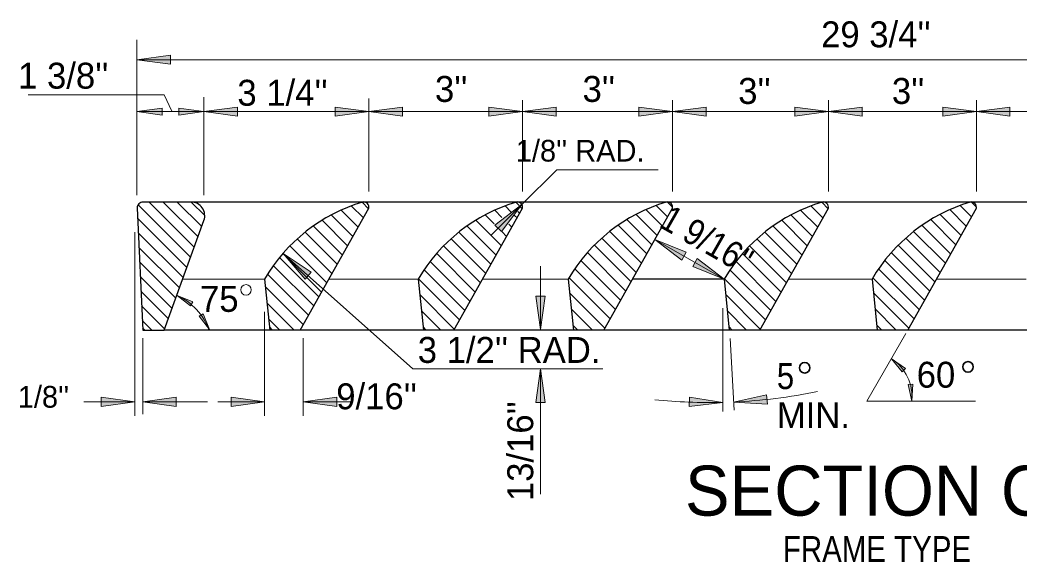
# Model space of a CAD drawing. Extents: x -403 to -29, y -119 to 150.
# Drawn here: x -270.8 to -220.1, y -3.4 to 24.1 of the extents above; entities that cross this region are included whole.
import ezdxf
from ezdxf.enums import TextEntityAlignment as Align

# ---------------------------------------------------------------- set-up
doc = ezdxf.new("R2010")
doc.units = 0
doc.header["$LTSCALE"] = 0.53
doc.layers.add('1', color=7, linetype='Continuous', lineweight=13)

msp = doc.modelspace()

# ---------------------------------------------------------------- hatches: boundary and pattern name
at = {"layer": '1'}
for points in [[(-264.8725, 22.1336), (-263.1695, 22.3676), (-263.1695, 21.8996)], [(-264.8725, 19.4958), (-263.5952, 19.6713), (-263.5952, 19.3203)], [(-261.4705, 19.4958), (-262.7477, 19.3203), (-262.7477, 19.6713)], [(-261.4705, 19.4958), (-259.7675, 19.7298), (-259.7675, 19.2618)], [(-253.1045, 19.4958), (-254.8075, 19.2618), (-254.8075, 19.7298)], [(-253.1045, 19.4958), (-251.4015, 19.7298), (-251.4015, 19.2618)], [(-245.3045, 19.4958), (-247.0075, 19.2618), (-247.0075, 19.7298)], [(-245.3045, 19.4958), (-243.6015, 19.7298), (-243.6015, 19.2618)], [(-237.6964, 19.4958), (-239.3994, 19.2618), (-239.3994, 19.7298)], [(-237.6964, 19.4958), (-235.9934, 19.7298), (-235.9934, 19.2618)], [(-229.784, 19.4958), (-231.487, 19.2618), (-231.487, 19.7298)], [(-229.784, 19.4958), (-228.081, 19.7298), (-228.081, 19.2618)], [(-222.2773, 19.4958), (-223.9803, 19.2618), (-223.9803, 19.7298)], [(-222.2773, 19.4958), (-220.5743, 19.7298), (-220.5743, 19.2618)], [(-245.3357, 14.7788), (-246.3758, 13.4102), (-246.7064, 13.7415)], [(-238.5924, 13.0053), (-236.9979, 12.363), (-237.2302, 11.9567)], [(-257.4553, 12.3075), (-256.0283, 11.3492), (-256.3396, 10.9998)], [(-235.0778, 10.9955), (-236.6723, 11.6378), (-236.4401, 12.044)], [(-262.8351, 10.1675), (-262.0374, 9.8474), (-262.1533, 9.6441)], [(-244.3915, 8.4369), (-244.6255, 10.1399), (-244.1575, 10.1399)], [(-261.191, 8.4376), (-261.7152, 9.1187), (-261.5121, 9.2348)], [(-226.5884, 6.9542), (-225.8812, 6.4656), (-226.0392, 6.293)], [(-244.3915, 6.4408), (-244.1575, 4.7378), (-244.6255, 4.7378)], [(-225.5577, 4.8133), (-225.732, 5.6548), (-225.4986, 5.6707)], [(-234.5982, 4.7618), (-232.9189, 5.1292), (-232.882, 4.6627)], [(-264.9776, 4.7689), (-266.6806, 4.5349), (-266.6806, 5.0029)], [(-264.5783, 4.7689), (-262.8753, 5.0029), (-262.8753, 4.5349)], [(-258.3904, 4.7689), (-260.0934, 4.5349), (-260.0934, 5.0029)], [(-256.4387, 4.7689), (-254.7357, 5.0029), (-254.7357, 4.5349)], [(-235.1412, 4.7443), (-236.8473, 4.5347), (-236.8407, 5.0027)]]:
    msp.add_hatch(color=256, dxfattribs=at).paths.add_polyline_path(points)

# ---------------------------------------------------------------- linework, layer by layer
for p, q in [((-264.8725, 15.2512), (-264.8725, 23.1336)), ((-264.8725, 22.1336), (-188.7003, 22.1336)), ((-261.4705, 15.2512), (-261.4705, 20.2383)), ((-253.1045, 15.4369), (-253.1045, 20.1619)), ((-245.3045, 15.4369), (-245.3045, 20.086)), ((-237.6964, 15.4369), (-237.6964, 20.086)), ((-229.784, 15.4369), (-229.784, 20.086)), ((-222.2773, 15.4369), (-222.2773, 20.086)), ((-262.1481, 12.1102), (-264.8104, 14.7725)), ((-261.9594, 12.6287), (-264.2422, 14.9114)), ((-261.7707, 13.1471), (-263.5351, 14.9114)), ((-261.5821, 13.6655), (-262.828, 14.9114)), ((-261.4295, 14.2201), (-262.1207, 14.9112)), ((-253.3819, 14.101), (-253.9945, 14.7136)), ((-253.1166, 14.571), (-253.4476, 14.902)), ((-246.8765, 13.2412), (-245.3357, 14.7788)), ((-245.881, 14.4001), (-246.1946, 14.7136)), ((-245.3166, 14.571), (-245.6476, 14.902)), ((-237.9424, 14.1567), (-238.5234, 14.7377)), ((-237.6938, 14.6435), (-237.9635, 14.9132)), ((-230.0614, 14.101), (-230.6741, 14.7136)), ((-229.7961, 14.571), (-230.1271, 14.902)), ((-222.5233, 14.1567), (-223.1043, 14.7377)), ((-222.2747, 14.6435), (-222.5444, 14.9132)), ((-253.9126, 13.1609), (-255.0074, 14.2557)), ((-253.6472, 13.6309), (-254.5143, 14.4978)), ((-246.7487, 13.7969), (-247.2075, 14.2557)), ((-246.3492, 14.1327), (-246.7142, 14.4978)), ((-245.5819, 14.101), (-245.712, 14.231)), ((-245.4492, 14.336), (-245.5465, 14.4332)), ((-238.4731, 13.2166), (-239.5421, 14.2857)), ((-238.2078, 13.6867), (-239.0456, 14.5245)), ((-230.5922, 13.1609), (-231.687, 14.2557)), ((-230.3268, 13.6309), (-231.1937, 14.4978)), ((-223.054, 13.2166), (-224.123, 14.2857)), ((-222.7887, 13.6867), (-223.6265, 14.5245)), ((-262.3368, 11.5918), (-264.8353, 14.0903)), ((-254.4433, 12.2208), (-255.9159, 13.6934)), ((-254.178, 12.6908), (-255.4732, 13.986)), ((-246.6434, 12.2208), (-248.116, 13.6934)), ((-246.378, 12.6908), (-247.6732, 13.986)), ((-245.8473, 13.6309), (-246.0019, 13.7855)), ((-239.0038, 12.2766), (-240.4565, 13.7293)), ((-238.7385, 12.7466), (-240.0115, 14.0197)), ((-231.1229, 12.2208), (-232.5955, 13.6934)), ((-230.8575, 12.6908), (-232.1527, 13.986)), ((-223.5847, 12.2766), (-225.0374, 13.7293)), ((-223.3194, 12.7466), (-224.5924, 14.0197)), ((-264.9776, 4.0633), (-264.9776, 13.3771)), ((-262.5255, 11.0734), (-264.8017, 13.3497)), ((-254.7087, 11.7508), (-256.3364, 13.3786)), ((-246.9087, 11.7508), (-248.5365, 13.3786)), ((-246.1127, 13.1609), (-246.3421, 13.3902)), ((-239.2692, 11.8065), (-240.8792, 13.4166)), ((-231.3882, 11.7508), (-233.016, 13.3786)), ((-223.8501, 11.8065), (-225.4602, 13.4166)), ((-255.2394, 10.8108), (-257.1085, 12.6798)), ((-254.9741, 11.2807), (-256.7345, 13.0412)), ((-247.4395, 10.8108), (-249.3085, 12.6798)), ((-247.1741, 11.2807), (-248.9346, 13.0412)), ((-239.7999, 10.8664), (-241.6577, 12.7243)), ((-239.5345, 11.3365), (-241.2802, 13.0822)), ((-238.5924, 13.0053), (-235.0778, 10.9955)), ((-231.919, 10.8108), (-233.788, 12.6798)), ((-231.6536, 11.2807), (-233.4141, 13.0412)), ((-224.3808, 10.8664), (-226.2387, 12.7243)), ((-224.1154, 11.3365), (-225.8611, 13.0822)), ((-262.7142, 10.555), (-264.7682, 12.609)), ((-255.5048, 10.3407), (-257.4611, 12.297)), ((-247.7048, 10.3407), (-249.6612, 12.297)), ((-240.0652, 10.3964), (-242.0125, 12.3437)), ((-232.1843, 10.3407), (-234.1407, 12.297)), ((-224.6462, 10.3964), (-226.5934, 12.3437)), ((-262.9028, 10.0366), (-264.7347, 11.8683)), ((-255.9028, 9.6357), (-257.9488, 11.6816)), ((-255.6375, 10.1057), (-257.6303, 12.0986)), ((-247.9702, 9.8707), (-249.9922, 11.8927)), ((-240.3306, 9.9264), (-242.3457, 11.9415)), ((-232.4497, 9.8707), (-234.4717, 11.8927)), ((-224.9115, 9.9264), (-226.9267, 11.9415)), ((-256.1682, 9.1657), (-258.2451, 11.2426)), ((-248.2356, 9.4007), (-250.3015, 11.4666)), ((-244.3915, 8.4369), (-244.3915, 11.6573)), ((-240.596, 9.4563), (-242.6572, 11.5176)), ((-232.7151, 9.4007), (-234.781, 11.4666)), ((-225.1769, 9.4563), (-227.2381, 11.5176)), ((-263.0916, 9.5182), (-264.7011, 11.1277)), ((-258.3983, 10.9955), (-262.5538, 10.9955)), ((-250.5983, 10.9955), (-255.1352, 10.9955)), ((-248.5009, 8.9306), (-250.5862, 11.0159)), ((-242.9902, 10.9955), (-247.3352, 10.9955)), ((-240.8613, 8.9863), (-242.9456, 11.0706)), ((-232.9804, 8.9306), (-235.0657, 11.0159)), ((-227.5711, 10.9955), (-231.8147, 10.9955)), ((-225.4423, 8.9863), (-227.5265, 11.0706)), ((-219.7602, 10.9955), (-224.308, 10.9955)), ((-263.2802, 8.9998), (-264.6676, 10.3871)), ((-256.4336, 8.6956), (-258.3599, 10.622)), ((-248.7662, 8.4606), (-250.5179, 10.2122)), ((-241.1267, 8.5163), (-242.9198, 10.3094)), ((-233.2457, 8.4606), (-234.9974, 10.2122)), ((-225.7077, 8.5163), (-227.5007, 10.3094)), ((-263.4689, 8.4813), (-264.634, 9.6464)), ((-256.8908, 8.4175), (-258.2759, 9.8025)), ((-258.3904, 4.0633), (-258.3904, 9.3456)), ((-249.4586, 8.4175), (-250.4339, 9.3928)), ((-241.7632, 8.4175), (-242.8357, 9.4899)), ((-235.1412, 4.2769), (-235.1412, 9.5339)), ((-233.9381, 8.4175), (-234.9134, 9.3928)), ((-226.3442, 8.4175), (-227.4167, 9.4899)), ((-264.1123, 8.4175), (-264.6004, 8.9057)), ((-257.6262, 8.4175), (-258.1918, 8.9831)), ((-242.4987, 8.4175), (-242.7517, 8.6705)), ((-227.0796, 8.4175), (-227.3326, 8.6705)), ((-264.4658, 8.4175), (-264.5837, 8.5354)), ((-257.9939, 8.4175), (-258.1497, 8.5733)), ((-250.1939, 8.4175), (-250.3498, 8.5733)), ((-234.6734, 8.4175), (-234.8293, 8.5733)), ((-264.5783, 4.1392), (-264.5783, 8.0117)), ((-256.4387, 4.0633), (-256.4387, 8.0117)), ((-234.7641, 7.9913), (-234.565, 4.3418)), ((-244.3915, 0.0866), (-244.3915, 6.4408)), ((-267.5559, 4.7689), (-264.9776, 4.7689)), ((-264.5783, 4.7689), (-261.2904, 4.7689)), ((-260.7637, 4.7689), (-258.3904, 4.7689)), ((-256.4387, 4.7689), (-254.0294, 4.7689)), ((-227.7733, 4.8024), (-224.3502, 4.8024))]:
    msp.add_line(p, q, dxfattribs=at)
at = {"layer": '1', "lineweight": 25}
for p, q in [((-262.1282, 14.9114), (-264.5587, 14.9114)), ((-191.6971, 14.9114), (-262.1282, 14.9114)), ((-264.8583, 14.5979), (-264.5783, 8.4175)), ((-256.5906, 8.4175), (-253.1045, 14.5923)), ((-248.7906, 8.4175), (-245.3045, 14.5923)), ((-241.1825, 8.4175), (-237.6964, 14.5923)), ((-233.2701, 8.4175), (-229.784, 14.5923)), ((-225.7634, 8.4175), (-222.2773, 14.5923)), ((-263.4942, 8.4117), (-261.4705, 13.972)), ((-258.3983, 10.9955), (-258.1337, 8.4175)), ((-250.5983, 10.9955), (-250.3338, 8.4175)), ((-242.9902, 10.9955), (-242.7257, 8.4175)), ((-235.0778, 10.9955), (-239.7271, 10.9955)), ((-235.0778, 10.9955), (-234.8133, 8.4175)), ((-227.5711, 10.9955), (-227.3066, 8.4175)), ((-264.5783, 8.4175), (-263.4922, 8.4175)), ((-196.412, 8.4175), (-263.4922, 8.4175))]:
    msp.add_line(p, q, dxfattribs=at)
at = {"layer": '1'}
for points in [[(-264.8725, 22.1336), (-263.1695, 22.3676), (-263.1695, 21.8996)], [(-264.8725, 19.4958), (-263.5952, 19.6713), (-263.5952, 19.3203)], [(-261.4705, 19.4958), (-262.7477, 19.3203), (-262.7477, 19.6713)], [(-261.4705, 19.4958), (-259.7675, 19.7298), (-259.7675, 19.2618)], [(-253.1045, 19.4958), (-254.8075, 19.2618), (-254.8075, 19.7298)], [(-253.1045, 19.4958), (-251.4015, 19.7298), (-251.4015, 19.2618)], [(-245.3045, 19.4958), (-247.0075, 19.2618), (-247.0075, 19.7298)], [(-245.3045, 19.4958), (-243.6015, 19.7298), (-243.6015, 19.2618)], [(-237.6964, 19.4958), (-239.3994, 19.2618), (-239.3994, 19.7298)], [(-237.6964, 19.4958), (-235.9934, 19.7298), (-235.9934, 19.2618)], [(-229.784, 19.4958), (-231.487, 19.2618), (-231.487, 19.7298)], [(-229.784, 19.4958), (-228.081, 19.7298), (-228.081, 19.2618)], [(-222.2773, 19.4958), (-223.9803, 19.2618), (-223.9803, 19.7298)], [(-222.2773, 19.4958), (-220.5743, 19.7298), (-220.5743, 19.2618)], [(-245.3357, 14.7788), (-246.3758, 13.4102), (-246.7064, 13.7415)], [(-238.5924, 13.0053), (-236.9979, 12.363), (-237.2302, 11.9567)], [(-257.4553, 12.3075), (-256.0283, 11.3492), (-256.3396, 10.9998)], [(-235.0778, 10.9955), (-236.6723, 11.6378), (-236.4401, 12.044)], [(-262.8351, 10.1675), (-262.0374, 9.8474), (-262.1533, 9.6441)], [(-244.3915, 8.4369), (-244.6255, 10.1399), (-244.1575, 10.1399)], [(-261.191, 8.4376), (-261.7152, 9.1187), (-261.5121, 9.2348)], [(-226.5884, 6.9542), (-225.8812, 6.4656), (-226.0392, 6.293)], [(-244.3915, 6.4408), (-244.1575, 4.7378), (-244.6255, 4.7378)], [(-225.5577, 4.8133), (-225.732, 5.6548), (-225.4986, 5.6707)], [(-234.5982, 4.7618), (-232.9189, 5.1292), (-232.882, 4.6627)], [(-264.9776, 4.7689), (-266.6806, 4.5349), (-266.6806, 5.0029)], [(-264.5783, 4.7689), (-262.8753, 5.0029), (-262.8753, 4.5349)], [(-258.3904, 4.7689), (-260.0934, 4.5349), (-260.0934, 5.0029)], [(-256.4387, 4.7689), (-254.7357, 5.0029), (-254.7357, 4.5349)], [(-235.1412, 4.7443), (-236.8473, 4.5347), (-236.8407, 5.0027)]]:
    msp.add_lwpolyline(points, close=True, dxfattribs=at)
for points in [[(-270.3847, 20.3439), (-263.4816, 20.3439), (-263.1016, 19.52)], [(-264.8725, 19.4958), (-261.4705, 19.4958), (-253.1045, 19.4958), (-245.3045, 19.4958), (-237.6964, 19.4958), (-229.784, 19.4958), (-222.2773, 19.4958), (-214.4664, 19.4958), (-206.8582, 19.4958), (-198.8444, 19.4958), (-192.0478, 19.4958), (-188.7003, 19.4958)], [(-245.3357, 14.7788), (-243.5607, 16.5502), (-238.4177, 16.5502)], [(-257.4553, 12.3075), (-250.8717, 6.4408), (-241.2246, 6.4408)], [(-225.8628, 8.232), (-227.8376, 4.8024), (-222.322, 4.8024)]]:
    msp.add_lwpolyline(points, dxfattribs=at)
msp.add_circle((-259.3342, 10.4512), 0.2682, dxfattribs=at)
at = {"layer": '1', "lineweight": 35}
for centre in [(-230.9898, 6.5001), (-222.7021, 6.5457)]:
    msp.add_circle(centre, 0.2682, dxfattribs=at)
at = {"layer": '1', "lineweight": 25}
for centre, radius, start, end in [((-264.5586, 14.6114), 0.3, 90, 182.58545), ((-262.1283, 14.2114), 0.7, 340.00134, 90), ((-250.9306, 6.6235), 8.6533, 106.71118, 149.65287), ((-253.3716, 14.6436), 0.272, 349.15182, 100.00546), ((-243.1307, 6.6235), 8.6533, 106.71118, 149.65287), ((-245.5716, 14.6436), 0.272, 349.15182, 100.00546), ((-235.5225, 6.6235), 8.6533, 106.71118, 149.65287), ((-237.9635, 14.6436), 0.272, 349.15182, 100.00546), ((-227.6102, 6.6235), 8.6533, 106.71118, 149.65287), ((-230.0511, 14.6436), 0.272, 349.15182, 100.00546), ((-220.1035, 6.6235), 8.6533, 106.71118, 149.65287), ((-222.5444, 14.6436), 0.272, 349.15182, 100.00546)]:
    msp.add_arc(centre, radius, start, end, dxfattribs=at)
at = {"layer": '1'}
for centre, radius, start, end in [((-264.098, 7.39), 3.0569, 19.76619, 65.31138), ((-227.7973, 5.0536), 2.2525, 353.87392, 57.53968), ((-235.8236, 31.9111), 27.1753, 272.5691, 281.64901), ((-235.8236, 31.9111), 27.1753, 264.14219, 271.41459)]:
    msp.add_arc(centre, radius, start, end, dxfattribs=at)

# ---------------------------------------------------------------- texts
for s, height, p in [("29 3/4''", 1.315, (-230.1566, 22.7623)), ("1 3/8''", 1.315, (-270.899, 20.6638)), ("3''", 1.315, (-249.7491, 19.9907)), ("3''", 1.315, (-242.2608, 19.9907)), ("3 1/4''", 1.315, (-259.7738, 19.7963)), ("3''", 1.315, (-234.3623, 19.8881)), ("3''", 1.315, (-226.5663, 19.8881)), (" 1/8'' RAD.", 1.1, (-246.0557, 16.964)), ('75', 1.315, (-261.6698, 9.3386)), ("3 1/2'' RAD.", 1.315, (-250.6225, 6.7486)), ('60', 1.315, (-225.3048, 5.4917)), (" 1/8''", 1.1, (-271.3248, 4.4787)), (" 9/16''", 1.315, (-255.2446, 4.3952)), ('MIN.', 1.315, (-232.4032, 3.4386))]:
    msp.add_text(s, height=height, dxfattribs=at).set_placement(p)
at = {"layer": '1', "width": 0.9}
msp.add_text('1 9/16"', height=1.315, rotation=330.238, dxfattribs=at).set_placement((-238.4341, 13.6793))
at = {"layer": '1'}
for s, width, p in [('5', 0.9, (-232.4032, 5.4203)), ('FRAME TYPE', 0.85, (-232.0968, -3.3544))]:
    msp.add_text(s, height=1.315, dxfattribs=dict(at, width=width)).set_placement(p)
msp.add_text("13/16''", height=1.315, rotation=90, dxfattribs=at).set_placement((-244.7632, -0.2639))
msp.add_text('SECTION C-C', height=2.538, dxfattribs=at).set_placement((-226.0337, -1.0007), align=Align.CENTER)

doc.saveas('drawing.dxf')
